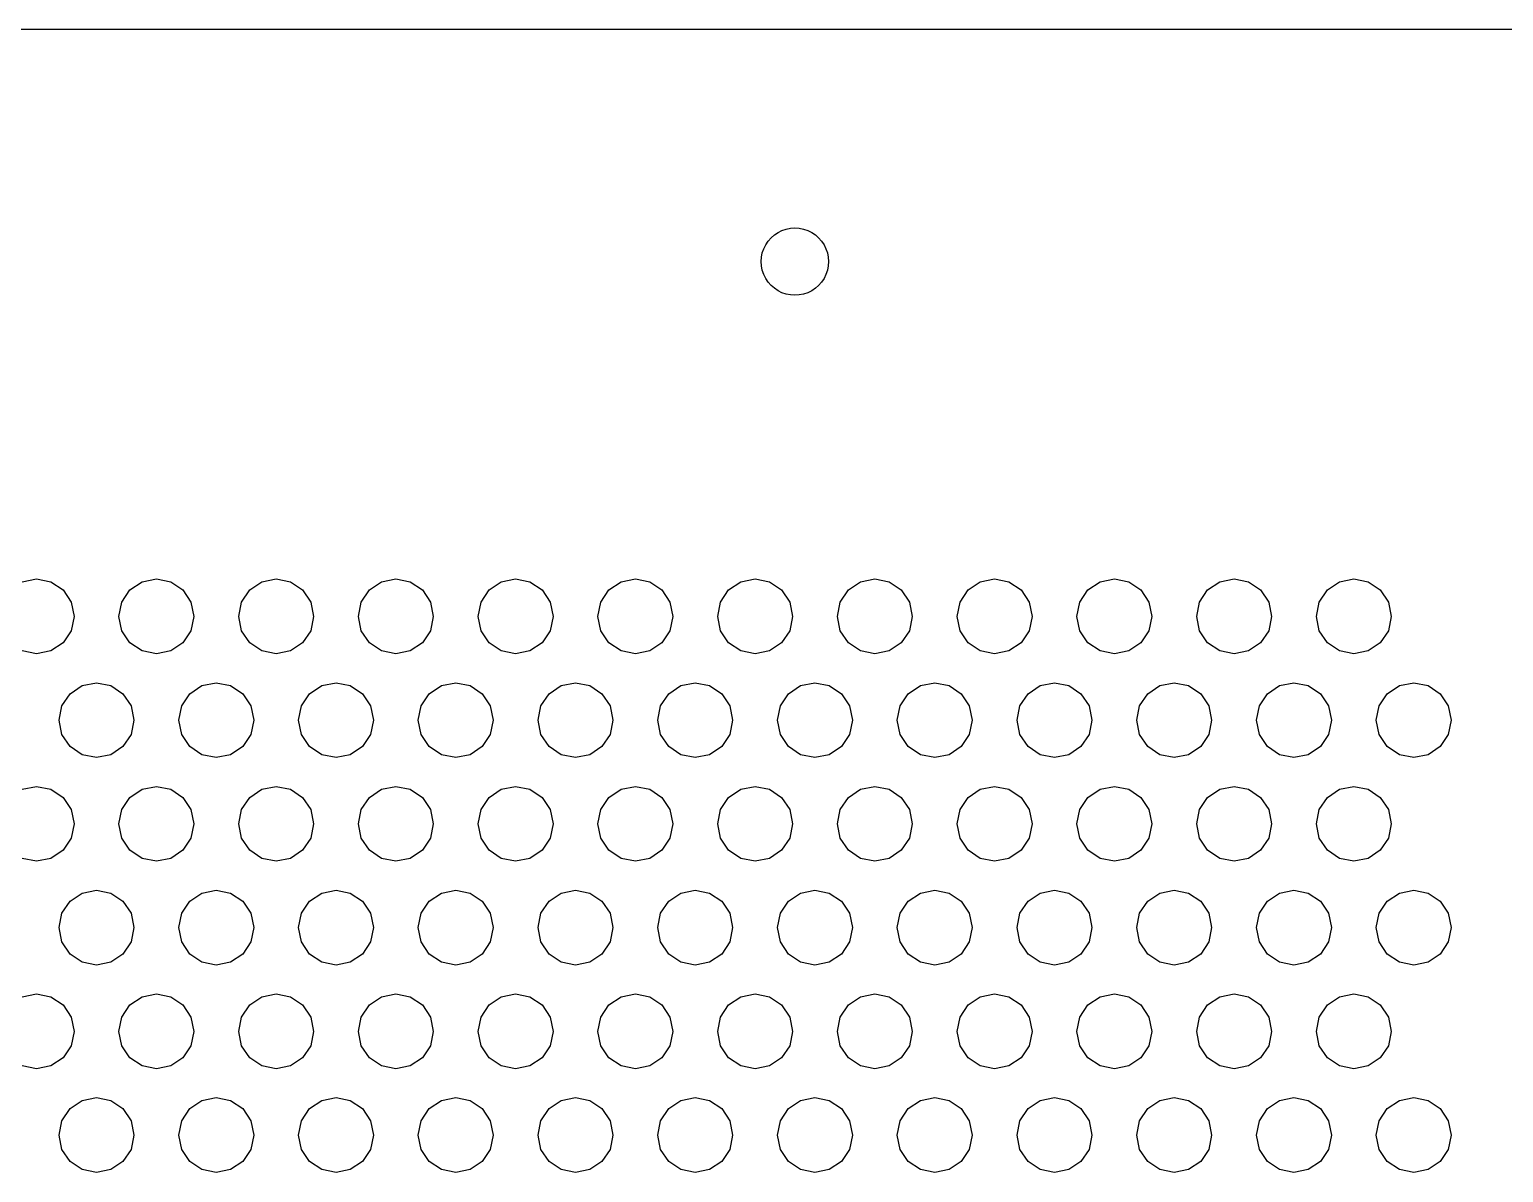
# Model space of a CAD drawing. Header units: metres. Extents: x 0 to 569, y 6 to 314.
# Drawn here: x 98 to 196.5, y 237.4 to 313.8 of the extents above; entities that cross this region are included whole.
import ezdxf

# ---------------------------------------------------------------- set-up
doc = ezdxf.new("R2010")
doc.units = ezdxf.units.M

msp = doc.modelspace()

# ---------------------------------------------------------------- linework, layer by layer
for p, q in [((568.62, 313.756), (0, 313.756)), ((148.294, 300.335), (148.573, 300.429)), ((148.573, 300.429), (148.861, 300.487)), ((148.861, 300.487), (149.155, 300.506)), ((149.155, 300.506), (149.449, 300.487)), ((149.449, 300.487), (149.737, 300.429)), ((149.737, 300.429), (150.016, 300.335)), ((147.076, 299.117), (147.206, 299.381)), ((147.206, 299.381), (147.37, 299.626)), ((147.37, 299.626), (147.564, 299.847)), ((147.564, 299.847), (147.785, 300.041)), ((147.785, 300.041), (148.03, 300.205)), ((148.03, 300.205), (148.294, 300.335)), ((150.016, 300.335), (150.28, 300.205)), ((150.28, 300.205), (150.525, 300.041)), ((150.525, 300.041), (150.746, 299.847)), ((150.746, 299.847), (150.94, 299.626)), ((150.94, 299.626), (151.104, 299.381)), ((151.104, 299.381), (151.234, 299.117)), ((146.905, 298.256), (146.924, 298.55)), ((146.924, 298.55), (146.982, 298.838)), ((146.982, 298.838), (147.076, 299.117)), ((151.234, 299.117), (151.328, 298.838)), ((151.328, 298.838), (151.386, 298.55)), ((151.386, 298.55), (151.405, 298.256)), ((146.924, 297.962), (146.905, 298.256)), ((146.982, 297.674), (146.924, 297.962)), ((147.076, 297.395), (146.982, 297.674)), ((151.328, 297.674), (151.234, 297.395)), ((151.386, 297.962), (151.328, 297.674)), ((151.405, 298.256), (151.386, 297.962)), ((147.206, 297.131), (147.076, 297.395)), ((147.37, 296.886), (147.206, 297.131)), ((147.564, 296.665), (147.37, 296.886)), ((147.785, 296.471), (147.564, 296.665)), ((148.03, 296.308), (147.785, 296.471)), ((150.525, 296.471), (150.28, 296.308)), ((150.746, 296.665), (150.525, 296.471)), ((150.94, 296.886), (150.746, 296.665)), ((151.104, 297.131), (150.94, 296.886)), ((151.234, 297.395), (151.104, 297.131)), ((148.294, 296.177), (148.03, 296.308)), ((148.573, 296.083), (148.294, 296.177)), ((148.861, 296.025), (148.573, 296.083)), ((149.155, 296.006), (148.861, 296.025)), ((149.449, 296.025), (149.155, 296.006)), ((149.737, 296.083), (149.449, 296.025)), ((150.016, 296.177), (149.737, 296.083)), ((150.28, 296.308), (150.016, 296.177)), ((97.5433, 276.869), (98.5, 277.059)), ((98.5, 277.059), (99.4567, 276.869)), ((99.4567, 276.869), (100.268, 276.327)), ((104.732, 276.327), (105.543, 276.869)), ((105.543, 276.869), (106.5, 277.059)), ((106.5, 277.059), (107.457, 276.869)), ((107.457, 276.869), (108.268, 276.327)), ((112.732, 276.327), (113.543, 276.869)), ((113.543, 276.869), (114.5, 277.059)), ((114.5, 277.059), (115.457, 276.869)), ((115.457, 276.869), (116.268, 276.327)), ((120.732, 276.327), (121.543, 276.869)), ((121.543, 276.869), (122.5, 277.059)), ((122.5, 277.059), (123.457, 276.869)), ((123.457, 276.869), (124.268, 276.327)), ((128.732, 276.327), (129.543, 276.869)), ((129.543, 276.869), (130.5, 277.059)), ((130.5, 277.059), (131.457, 276.869)), ((131.457, 276.869), (132.268, 276.327)), ((136.732, 276.327), (137.543, 276.869)), ((137.543, 276.869), (138.5, 277.059)), ((138.5, 277.059), (139.457, 276.869)), ((139.457, 276.869), (140.268, 276.327)), ((144.732, 276.327), (145.543, 276.869)), ((145.543, 276.869), (146.5, 277.059)), ((146.5, 277.059), (147.457, 276.869)), ((147.457, 276.869), (148.268, 276.327)), ((152.732, 276.327), (153.543, 276.869)), ((153.543, 276.869), (154.5, 277.059)), ((154.5, 277.059), (155.457, 276.869)), ((155.457, 276.869), (156.268, 276.327)), ((160.732, 276.327), (161.543, 276.869)), ((161.543, 276.869), (162.5, 277.059)), ((162.5, 277.059), (163.457, 276.869)), ((163.457, 276.869), (164.268, 276.327)), ((168.732, 276.327), (169.543, 276.869)), ((169.543, 276.869), (170.5, 277.059)), ((170.5, 277.059), (171.457, 276.869)), ((171.457, 276.869), (172.268, 276.327)), ((176.732, 276.327), (177.543, 276.869)), ((177.543, 276.869), (178.5, 277.059)), ((178.5, 277.059), (179.457, 276.869)), ((179.457, 276.869), (180.268, 276.327)), ((184.732, 276.327), (185.543, 276.869)), ((185.543, 276.869), (186.5, 277.059)), ((186.5, 277.059), (187.457, 276.869)), ((187.457, 276.869), (188.268, 276.327)), ((100.268, 276.327), (100.81, 275.516)), ((104.19, 275.516), (104.732, 276.327)), ((108.268, 276.327), (108.81, 275.516)), ((112.19, 275.516), (112.732, 276.327)), ((116.268, 276.327), (116.81, 275.516)), ((120.19, 275.516), (120.732, 276.327)), ((124.268, 276.327), (124.81, 275.516)), ((128.19, 275.516), (128.732, 276.327)), ((132.268, 276.327), (132.81, 275.516)), ((136.19, 275.516), (136.732, 276.327)), ((140.268, 276.327), (140.81, 275.516)), ((144.19, 275.516), (144.732, 276.327)), ((148.268, 276.327), (148.81, 275.516)), ((152.19, 275.516), (152.732, 276.327)), ((156.268, 276.327), (156.81, 275.516)), ((160.19, 275.516), (160.732, 276.327)), ((164.268, 276.327), (164.81, 275.516)), ((168.19, 275.516), (168.732, 276.327)), ((172.268, 276.327), (172.81, 275.516)), ((176.19, 275.516), (176.732, 276.327)), ((180.268, 276.327), (180.81, 275.516)), ((184.19, 275.516), (184.732, 276.327)), ((188.268, 276.327), (188.81, 275.516)), ((100.81, 275.516), (101, 274.559)), ((104, 274.559), (104.19, 275.516)), ((108.81, 275.516), (109, 274.559)), ((112, 274.559), (112.19, 275.516)), ((116.81, 275.516), (117, 274.559)), ((120, 274.559), (120.19, 275.516)), ((124.81, 275.516), (125, 274.559)), ((128, 274.559), (128.19, 275.516)), ((132.81, 275.516), (133, 274.559)), ((136, 274.559), (136.19, 275.516)), ((140.81, 275.516), (141, 274.559)), ((144, 274.559), (144.19, 275.516)), ((148.81, 275.516), (149, 274.559)), ((152, 274.559), (152.19, 275.516)), ((156.81, 275.516), (157, 274.559)), ((160, 274.559), (160.19, 275.516)), ((164.81, 275.516), (165, 274.559)), ((168, 274.559), (168.19, 275.516)), ((172.81, 275.516), (173, 274.559)), ((176, 274.559), (176.19, 275.516)), ((180.81, 275.516), (181, 274.559)), ((184, 274.559), (184.19, 275.516)), ((188.81, 275.516), (189, 274.559)), ((101, 274.559), (100.81, 273.602)), ((104.19, 273.602), (104, 274.559)), ((109, 274.559), (108.81, 273.602)), ((112.19, 273.602), (112, 274.559)), ((117, 274.559), (116.81, 273.602)), ((120.19, 273.602), (120, 274.559)), ((125, 274.559), (124.81, 273.602)), ((128.19, 273.602), (128, 274.559)), ((133, 274.559), (132.81, 273.602)), ((136.19, 273.602), (136, 274.559)), ((141, 274.559), (140.81, 273.602)), ((144.19, 273.602), (144, 274.559)), ((149, 274.559), (148.81, 273.602)), ((152.19, 273.602), (152, 274.559)), ((157, 274.559), (156.81, 273.602)), ((160.19, 273.602), (160, 274.559)), ((165, 274.559), (164.81, 273.602)), ((168.19, 273.602), (168, 274.559)), ((173, 274.559), (172.81, 273.602)), ((176.19, 273.602), (176, 274.559)), ((181, 274.559), (180.81, 273.602)), ((184.19, 273.602), (184, 274.559)), ((189, 274.559), (188.81, 273.602)), ((100.268, 272.791), (99.4567, 272.249)), ((100.81, 273.602), (100.268, 272.791)), ((104.732, 272.791), (104.19, 273.602)), ((105.543, 272.249), (104.732, 272.791)), ((108.268, 272.791), (107.457, 272.249)), ((108.81, 273.602), (108.268, 272.791)), ((112.732, 272.791), (112.19, 273.602)), ((113.543, 272.249), (112.732, 272.791)), ((116.268, 272.791), (115.457, 272.249)), ((116.81, 273.602), (116.268, 272.791)), ((120.732, 272.791), (120.19, 273.602)), ((121.543, 272.249), (120.732, 272.791)), ((124.268, 272.791), (123.457, 272.249)), ((124.81, 273.602), (124.268, 272.791)), ((128.732, 272.791), (128.19, 273.602)), ((129.543, 272.249), (128.732, 272.791)), ((132.268, 272.791), (131.457, 272.249)), ((132.81, 273.602), (132.268, 272.791)), ((136.732, 272.791), (136.19, 273.602)), ((137.543, 272.249), (136.732, 272.791)), ((140.268, 272.791), (139.457, 272.249)), ((140.81, 273.602), (140.268, 272.791)), ((144.732, 272.791), (144.19, 273.602)), ((145.543, 272.249), (144.732, 272.791)), ((148.268, 272.791), (147.457, 272.249)), ((148.81, 273.602), (148.268, 272.791)), ((152.732, 272.791), (152.19, 273.602)), ((153.543, 272.249), (152.732, 272.791)), ((156.268, 272.791), (155.457, 272.249)), ((156.81, 273.602), (156.268, 272.791)), ((160.732, 272.791), (160.19, 273.602)), ((161.543, 272.249), (160.732, 272.791)), ((164.268, 272.791), (163.457, 272.249)), ((164.81, 273.602), (164.268, 272.791)), ((168.732, 272.791), (168.19, 273.602)), ((169.543, 272.249), (168.732, 272.791)), ((172.268, 272.791), (171.457, 272.249)), ((172.81, 273.602), (172.268, 272.791)), ((176.732, 272.791), (176.19, 273.602)), ((177.543, 272.249), (176.732, 272.791)), ((180.268, 272.791), (179.457, 272.249)), ((180.81, 273.602), (180.268, 272.791)), ((184.732, 272.791), (184.19, 273.602)), ((185.543, 272.249), (184.732, 272.791)), ((188.268, 272.791), (187.457, 272.249)), ((188.81, 273.602), (188.268, 272.791)), ((98.5, 272.059), (97.5433, 272.249)), ((99.4567, 272.249), (98.5, 272.059)), ((106.5, 272.059), (105.543, 272.249)), ((107.457, 272.249), (106.5, 272.059)), ((114.5, 272.059), (113.543, 272.249)), ((115.457, 272.249), (114.5, 272.059)), ((122.5, 272.059), (121.543, 272.249)), ((123.457, 272.249), (122.5, 272.059)), ((130.5, 272.059), (129.543, 272.249)), ((131.457, 272.249), (130.5, 272.059)), ((138.5, 272.059), (137.543, 272.249)), ((139.457, 272.249), (138.5, 272.059)), ((146.5, 272.059), (145.543, 272.249)), ((147.457, 272.249), (146.5, 272.059)), ((154.5, 272.059), (153.543, 272.249)), ((155.457, 272.249), (154.5, 272.059)), ((162.5, 272.059), (161.543, 272.249)), ((163.457, 272.249), (162.5, 272.059)), ((170.5, 272.059), (169.543, 272.249)), ((171.457, 272.249), (170.5, 272.059)), ((178.5, 272.059), (177.543, 272.249)), ((179.457, 272.249), (178.5, 272.059)), ((186.5, 272.059), (185.543, 272.249)), ((187.457, 272.249), (186.5, 272.059)), ((100.732, 269.398), (101.543, 269.94)), ((101.543, 269.94), (102.5, 270.131)), ((102.5, 270.131), (103.457, 269.94)), ((103.457, 269.94), (104.268, 269.398)), ((108.732, 269.398), (109.543, 269.94)), ((109.543, 269.94), (110.5, 270.131)), ((110.5, 270.131), (111.457, 269.94)), ((111.457, 269.94), (112.268, 269.398)), ((116.732, 269.398), (117.543, 269.94)), ((117.543, 269.94), (118.5, 270.131)), ((118.5, 270.131), (119.457, 269.94)), ((119.457, 269.94), (120.268, 269.398)), ((124.732, 269.398), (125.543, 269.94)), ((125.543, 269.94), (126.5, 270.131)), ((126.5, 270.131), (127.457, 269.94)), ((127.457, 269.94), (128.268, 269.398)), ((132.732, 269.398), (133.543, 269.94)), ((133.543, 269.94), (134.5, 270.131)), ((134.5, 270.131), (135.457, 269.94)), ((135.457, 269.94), (136.268, 269.398)), ((140.732, 269.398), (141.543, 269.94)), ((141.543, 269.94), (142.5, 270.131)), ((142.5, 270.131), (143.457, 269.94)), ((143.457, 269.94), (144.268, 269.398)), ((148.732, 269.398), (149.543, 269.94)), ((149.543, 269.94), (150.5, 270.131)), ((150.5, 270.131), (151.457, 269.94)), ((151.457, 269.94), (152.268, 269.398)), ((156.732, 269.398), (157.543, 269.94)), ((157.543, 269.94), (158.5, 270.131)), ((158.5, 270.131), (159.457, 269.94)), ((159.457, 269.94), (160.268, 269.398)), ((164.732, 269.398), (165.543, 269.94)), ((165.543, 269.94), (166.5, 270.131)), ((166.5, 270.131), (167.457, 269.94)), ((167.457, 269.94), (168.268, 269.398)), ((172.732, 269.398), (173.543, 269.94)), ((173.543, 269.94), (174.5, 270.131)), ((174.5, 270.131), (175.457, 269.94)), ((175.457, 269.94), (176.268, 269.398)), ((180.732, 269.398), (181.543, 269.94)), ((181.543, 269.94), (182.5, 270.131)), ((182.5, 270.131), (183.457, 269.94)), ((183.457, 269.94), (184.268, 269.398)), ((188.732, 269.398), (189.543, 269.94)), ((189.543, 269.94), (190.5, 270.131)), ((190.5, 270.131), (191.457, 269.94)), ((191.457, 269.94), (192.268, 269.398)), ((100.19, 268.587), (100.732, 269.398)), ((104.268, 269.398), (104.81, 268.587)), ((108.19, 268.587), (108.732, 269.398)), ((112.268, 269.398), (112.81, 268.587)), ((116.19, 268.587), (116.732, 269.398)), ((120.268, 269.398), (120.81, 268.587)), ((124.19, 268.587), (124.732, 269.398)), ((128.268, 269.398), (128.81, 268.587)), ((132.19, 268.587), (132.732, 269.398)), ((136.268, 269.398), (136.81, 268.587)), ((140.19, 268.587), (140.732, 269.398)), ((144.268, 269.398), (144.81, 268.587)), ((148.19, 268.587), (148.732, 269.398)), ((152.268, 269.398), (152.81, 268.587)), ((156.19, 268.587), (156.732, 269.398)), ((160.268, 269.398), (160.81, 268.587)), ((164.19, 268.587), (164.732, 269.398)), ((168.268, 269.398), (168.81, 268.587)), ((172.19, 268.587), (172.732, 269.398)), ((176.268, 269.398), (176.81, 268.587)), ((180.19, 268.587), (180.732, 269.398)), ((184.268, 269.398), (184.81, 268.587)), ((188.19, 268.587), (188.732, 269.398)), ((192.268, 269.398), (192.81, 268.587)), ((100, 267.631), (100.19, 268.587)), ((104.81, 268.587), (105, 267.631)), ((108, 267.631), (108.19, 268.587)), ((112.81, 268.587), (113, 267.631)), ((116, 267.631), (116.19, 268.587)), ((120.81, 268.587), (121, 267.631)), ((124, 267.631), (124.19, 268.587)), ((128.81, 268.587), (129, 267.631)), ((132, 267.631), (132.19, 268.587)), ((136.81, 268.587), (137, 267.631)), ((140, 267.631), (140.19, 268.587)), ((144.81, 268.587), (145, 267.631)), ((148, 267.631), (148.19, 268.587)), ((152.81, 268.587), (153, 267.631)), ((156, 267.631), (156.19, 268.587)), ((160.81, 268.587), (161, 267.631)), ((164, 267.631), (164.19, 268.587)), ((168.81, 268.587), (169, 267.631)), ((172, 267.631), (172.19, 268.587)), ((176.81, 268.587), (177, 267.631)), ((180, 267.631), (180.19, 268.587)), ((184.81, 268.587), (185, 267.631)), ((188, 267.631), (188.19, 268.587)), ((192.81, 268.587), (193, 267.631)), ((100.19, 266.674), (100, 267.631)), ((105, 267.631), (104.81, 266.674)), ((108.19, 266.674), (108, 267.631)), ((113, 267.631), (112.81, 266.674)), ((116.19, 266.674), (116, 267.631)), ((121, 267.631), (120.81, 266.674)), ((124.19, 266.674), (124, 267.631)), ((129, 267.631), (128.81, 266.674)), ((132.19, 266.674), (132, 267.631)), ((137, 267.631), (136.81, 266.674)), ((140.19, 266.674), (140, 267.631)), ((145, 267.631), (144.81, 266.674)), ((148.19, 266.674), (148, 267.631)), ((153, 267.631), (152.81, 266.674)), ((156.19, 266.674), (156, 267.631)), ((161, 267.631), (160.81, 266.674)), ((164.19, 266.674), (164, 267.631)), ((169, 267.631), (168.81, 266.674)), ((172.19, 266.674), (172, 267.631)), ((177, 267.631), (176.81, 266.674)), ((180.19, 266.674), (180, 267.631)), ((185, 267.631), (184.81, 266.674)), ((188.19, 266.674), (188, 267.631)), ((193, 267.631), (192.81, 266.674)), ((100.732, 265.863), (100.19, 266.674)), ((104.81, 266.674), (104.268, 265.863)), ((108.732, 265.863), (108.19, 266.674)), ((112.81, 266.674), (112.268, 265.863)), ((116.732, 265.863), (116.19, 266.674)), ((120.81, 266.674), (120.268, 265.863)), ((124.732, 265.863), (124.19, 266.674)), ((128.81, 266.674), (128.268, 265.863)), ((132.732, 265.863), (132.19, 266.674)), ((136.81, 266.674), (136.268, 265.863)), ((140.732, 265.863), (140.19, 266.674)), ((144.81, 266.674), (144.268, 265.863)), ((148.732, 265.863), (148.19, 266.674)), ((152.81, 266.674), (152.268, 265.863)), ((156.732, 265.863), (156.19, 266.674)), ((160.81, 266.674), (160.268, 265.863)), ((164.732, 265.863), (164.19, 266.674)), ((168.81, 266.674), (168.268, 265.863)), ((172.732, 265.863), (172.19, 266.674)), ((176.81, 266.674), (176.268, 265.863)), ((180.732, 265.863), (180.19, 266.674)), ((184.81, 266.674), (184.268, 265.863)), ((188.732, 265.863), (188.19, 266.674)), ((192.81, 266.674), (192.268, 265.863)), ((101.543, 265.321), (100.732, 265.863)), ((102.5, 265.131), (101.543, 265.321)), ((103.457, 265.321), (102.5, 265.131)), ((104.268, 265.863), (103.457, 265.321)), ((109.543, 265.321), (108.732, 265.863)), ((110.5, 265.131), (109.543, 265.321)), ((111.457, 265.321), (110.5, 265.131)), ((112.268, 265.863), (111.457, 265.321)), ((117.543, 265.321), (116.732, 265.863)), ((118.5, 265.131), (117.543, 265.321)), ((119.457, 265.321), (118.5, 265.131)), ((120.268, 265.863), (119.457, 265.321)), ((125.543, 265.321), (124.732, 265.863)), ((126.5, 265.131), (125.543, 265.321)), ((127.457, 265.321), (126.5, 265.131)), ((128.268, 265.863), (127.457, 265.321)), ((133.543, 265.321), (132.732, 265.863)), ((134.5, 265.131), (133.543, 265.321)), ((135.457, 265.321), (134.5, 265.131)), ((136.268, 265.863), (135.457, 265.321)), ((141.543, 265.321), (140.732, 265.863)), ((142.5, 265.131), (141.543, 265.321)), ((143.457, 265.321), (142.5, 265.131)), ((144.268, 265.863), (143.457, 265.321)), ((149.543, 265.321), (148.732, 265.863)), ((150.5, 265.131), (149.543, 265.321)), ((151.457, 265.321), (150.5, 265.131)), ((152.268, 265.863), (151.457, 265.321)), ((157.543, 265.321), (156.732, 265.863)), ((158.5, 265.131), (157.543, 265.321)), ((159.457, 265.321), (158.5, 265.131)), ((160.268, 265.863), (159.457, 265.321)), ((165.543, 265.321), (164.732, 265.863)), ((166.5, 265.131), (165.543, 265.321)), ((167.457, 265.321), (166.5, 265.131)), ((168.268, 265.863), (167.457, 265.321)), ((173.543, 265.321), (172.732, 265.863)), ((174.5, 265.131), (173.543, 265.321)), ((175.457, 265.321), (174.5, 265.131)), ((176.268, 265.863), (175.457, 265.321)), ((181.543, 265.321), (180.732, 265.863)), ((182.5, 265.131), (181.543, 265.321)), ((183.457, 265.321), (182.5, 265.131)), ((184.268, 265.863), (183.457, 265.321)), ((189.543, 265.321), (188.732, 265.863)), ((190.5, 265.131), (189.543, 265.321)), ((191.457, 265.321), (190.5, 265.131)), ((192.268, 265.863), (191.457, 265.321)), ((97.5433, 263.012), (98.5, 263.202)), ((98.5, 263.202), (99.4567, 263.012)), ((99.4567, 263.012), (100.268, 262.47)), ((104.732, 262.47), (105.543, 263.012)), ((105.543, 263.012), (106.5, 263.202)), ((106.5, 263.202), (107.457, 263.012)), ((107.457, 263.012), (108.268, 262.47)), ((112.732, 262.47), (113.543, 263.012)), ((113.543, 263.012), (114.5, 263.202)), ((114.5, 263.202), (115.457, 263.012)), ((115.457, 263.012), (116.268, 262.47)), ((120.732, 262.47), (121.543, 263.012)), ((121.543, 263.012), (122.5, 263.202)), ((122.5, 263.202), (123.457, 263.012)), ((123.457, 263.012), (124.268, 262.47)), ((128.732, 262.47), (129.543, 263.012)), ((129.543, 263.012), (130.5, 263.202)), ((130.5, 263.202), (131.457, 263.012)), ((131.457, 263.012), (132.268, 262.47)), ((136.732, 262.47), (137.543, 263.012)), ((137.543, 263.012), (138.5, 263.202)), ((138.5, 263.202), (139.457, 263.012)), ((139.457, 263.012), (140.268, 262.47)), ((144.732, 262.47), (145.543, 263.012)), ((145.543, 263.012), (146.5, 263.202)), ((146.5, 263.202), (147.457, 263.012)), ((147.457, 263.012), (148.268, 262.47)), ((152.732, 262.47), (153.543, 263.012)), ((153.543, 263.012), (154.5, 263.202)), ((154.5, 263.202), (155.457, 263.012)), ((155.457, 263.012), (156.268, 262.47)), ((160.732, 262.47), (161.543, 263.012)), ((161.543, 263.012), (162.5, 263.202)), ((162.5, 263.202), (163.457, 263.012)), ((163.457, 263.012), (164.268, 262.47)), ((168.732, 262.47), (169.543, 263.012)), ((169.543, 263.012), (170.5, 263.202)), ((170.5, 263.202), (171.457, 263.012)), ((171.457, 263.012), (172.268, 262.47)), ((176.732, 262.47), (177.543, 263.012)), ((177.543, 263.012), (178.5, 263.202)), ((178.5, 263.202), (179.457, 263.012)), ((179.457, 263.012), (180.268, 262.47)), ((184.732, 262.47), (185.543, 263.012)), ((185.543, 263.012), (186.5, 263.202)), ((186.5, 263.202), (187.457, 263.012)), ((187.457, 263.012), (188.268, 262.47)), ((100.268, 262.47), (100.81, 261.659)), ((104.19, 261.659), (104.732, 262.47)), ((108.268, 262.47), (108.81, 261.659)), ((112.19, 261.659), (112.732, 262.47)), ((116.268, 262.47), (116.81, 261.659)), ((120.19, 261.659), (120.732, 262.47)), ((124.268, 262.47), (124.81, 261.659)), ((128.19, 261.659), (128.732, 262.47)), ((132.268, 262.47), (132.81, 261.659)), ((136.19, 261.659), (136.732, 262.47)), ((140.268, 262.47), (140.81, 261.659)), ((144.19, 261.659), (144.732, 262.47)), ((148.268, 262.47), (148.81, 261.659)), ((152.19, 261.659), (152.732, 262.47)), ((156.268, 262.47), (156.81, 261.659)), ((160.19, 261.659), (160.732, 262.47)), ((164.268, 262.47), (164.81, 261.659)), ((168.19, 261.659), (168.732, 262.47)), ((172.268, 262.47), (172.81, 261.659)), ((176.19, 261.659), (176.732, 262.47)), ((180.268, 262.47), (180.81, 261.659)), ((184.19, 261.659), (184.732, 262.47)), ((188.268, 262.47), (188.81, 261.659)), ((100.81, 261.659), (101, 260.702)), ((104, 260.702), (104.19, 261.659)), ((108.81, 261.659), (109, 260.702)), ((112, 260.702), (112.19, 261.659)), ((116.81, 261.659), (117, 260.702)), ((120, 260.702), (120.19, 261.659)), ((124.81, 261.659), (125, 260.702)), ((128, 260.702), (128.19, 261.659)), ((132.81, 261.659), (133, 260.702)), ((136, 260.702), (136.19, 261.659)), ((140.81, 261.659), (141, 260.702)), ((144, 260.702), (144.19, 261.659)), ((148.81, 261.659), (149, 260.702)), ((152, 260.702), (152.19, 261.659)), ((156.81, 261.659), (157, 260.702)), ((160, 260.702), (160.19, 261.659)), ((164.81, 261.659), (165, 260.702)), ((168, 260.702), (168.19, 261.659)), ((172.81, 261.659), (173, 260.702)), ((176, 260.702), (176.19, 261.659)), ((180.81, 261.659), (181, 260.702)), ((184, 260.702), (184.19, 261.659)), ((188.81, 261.659), (189, 260.702)), ((101, 260.702), (100.81, 259.746)), ((104.19, 259.746), (104, 260.702)), ((109, 260.702), (108.81, 259.746)), ((112.19, 259.746), (112, 260.702)), ((117, 260.702), (116.81, 259.746)), ((120.19, 259.746), (120, 260.702)), ((125, 260.702), (124.81, 259.746)), ((128.19, 259.746), (128, 260.702)), ((133, 260.702), (132.81, 259.746)), ((136.19, 259.746), (136, 260.702)), ((141, 260.702), (140.81, 259.746)), ((144.19, 259.746), (144, 260.702)), ((149, 260.702), (148.81, 259.746)), ((152.19, 259.746), (152, 260.702)), ((157, 260.702), (156.81, 259.746)), ((160.19, 259.746), (160, 260.702)), ((165, 260.702), (164.81, 259.746)), ((168.19, 259.746), (168, 260.702)), ((173, 260.702), (172.81, 259.746)), ((176.19, 259.746), (176, 260.702)), ((181, 260.702), (180.81, 259.746)), ((184.19, 259.746), (184, 260.702)), ((189, 260.702), (188.81, 259.746)), ((100.81, 259.746), (100.268, 258.935)), ((104.732, 258.935), (104.19, 259.746)), ((108.81, 259.746), (108.268, 258.935)), ((112.732, 258.935), (112.19, 259.746)), ((116.81, 259.746), (116.268, 258.935)), ((120.732, 258.935), (120.19, 259.746)), ((124.81, 259.746), (124.268, 258.935)), ((128.732, 258.935), (128.19, 259.746)), ((132.81, 259.746), (132.268, 258.935)), ((136.732, 258.935), (136.19, 259.746)), ((140.81, 259.746), (140.268, 258.935)), ((144.732, 258.935), (144.19, 259.746)), ((148.81, 259.746), (148.268, 258.935)), ((152.732, 258.935), (152.19, 259.746)), ((156.81, 259.746), (156.268, 258.935)), ((160.732, 258.935), (160.19, 259.746)), ((164.81, 259.746), (164.268, 258.935)), ((168.732, 258.935), (168.19, 259.746)), ((172.81, 259.746), (172.268, 258.935)), ((176.732, 258.935), (176.19, 259.746)), ((180.81, 259.746), (180.268, 258.935)), ((184.732, 258.935), (184.19, 259.746)), ((188.81, 259.746), (188.268, 258.935)), ((98.5, 258.202), (97.5433, 258.393)), ((99.4567, 258.393), (98.5, 258.202)), ((100.268, 258.935), (99.4567, 258.393)), ((105.543, 258.393), (104.732, 258.935)), ((106.5, 258.202), (105.543, 258.393)), ((107.457, 258.393), (106.5, 258.202)), ((108.268, 258.935), (107.457, 258.393)), ((113.543, 258.393), (112.732, 258.935)), ((114.5, 258.202), (113.543, 258.393)), ((115.457, 258.393), (114.5, 258.202)), ((116.268, 258.935), (115.457, 258.393)), ((121.543, 258.393), (120.732, 258.935)), ((122.5, 258.202), (121.543, 258.393)), ((123.457, 258.393), (122.5, 258.202)), ((124.268, 258.935), (123.457, 258.393)), ((129.543, 258.393), (128.732, 258.935)), ((130.5, 258.202), (129.543, 258.393)), ((131.457, 258.393), (130.5, 258.202)), ((132.268, 258.935), (131.457, 258.393)), ((137.543, 258.393), (136.732, 258.935)), ((138.5, 258.202), (137.543, 258.393)), ((139.457, 258.393), (138.5, 258.202)), ((140.268, 258.935), (139.457, 258.393)), ((145.543, 258.393), (144.732, 258.935)), ((146.5, 258.202), (145.543, 258.393)), ((147.457, 258.393), (146.5, 258.202)), ((148.268, 258.935), (147.457, 258.393)), ((153.543, 258.393), (152.732, 258.935)), ((154.5, 258.202), (153.543, 258.393)), ((155.457, 258.393), (154.5, 258.202)), ((156.268, 258.935), (155.457, 258.393)), ((161.543, 258.393), (160.732, 258.935)), ((162.5, 258.202), (161.543, 258.393)), ((163.457, 258.393), (162.5, 258.202)), ((164.268, 258.935), (163.457, 258.393)), ((169.543, 258.393), (168.732, 258.935)), ((170.5, 258.202), (169.543, 258.393)), ((171.457, 258.393), (170.5, 258.202)), ((172.268, 258.935), (171.457, 258.393)), ((177.543, 258.393), (176.732, 258.935)), ((178.5, 258.202), (177.543, 258.393)), ((179.457, 258.393), (178.5, 258.202)), ((180.268, 258.935), (179.457, 258.393)), ((185.543, 258.393), (184.732, 258.935)), ((186.5, 258.202), (185.543, 258.393)), ((187.457, 258.393), (186.5, 258.202)), ((188.268, 258.935), (187.457, 258.393)), ((100.732, 255.542), (101.543, 256.084)), ((101.543, 256.084), (102.5, 256.274)), ((102.5, 256.274), (103.457, 256.084)), ((103.457, 256.084), (104.268, 255.542)), ((108.732, 255.542), (109.543, 256.084)), ((109.543, 256.084), (110.5, 256.274)), ((110.5, 256.274), (111.457, 256.084)), ((111.457, 256.084), (112.268, 255.542)), ((116.732, 255.542), (117.543, 256.084)), ((117.543, 256.084), (118.5, 256.274)), ((118.5, 256.274), (119.457, 256.084)), ((119.457, 256.084), (120.268, 255.542)), ((124.732, 255.542), (125.543, 256.084)), ((125.543, 256.084), (126.5, 256.274)), ((126.5, 256.274), (127.457, 256.084)), ((127.457, 256.084), (128.268, 255.542)), ((132.732, 255.542), (133.543, 256.084)), ((133.543, 256.084), (134.5, 256.274)), ((134.5, 256.274), (135.457, 256.084)), ((135.457, 256.084), (136.268, 255.542)), ((140.732, 255.542), (141.543, 256.084)), ((141.543, 256.084), (142.5, 256.274)), ((142.5, 256.274), (143.457, 256.084)), ((143.457, 256.084), (144.268, 255.542)), ((148.732, 255.542), (149.543, 256.084)), ((149.543, 256.084), (150.5, 256.274)), ((150.5, 256.274), (151.457, 256.084)), ((151.457, 256.084), (152.268, 255.542)), ((156.732, 255.542), (157.543, 256.084)), ((157.543, 256.084), (158.5, 256.274)), ((158.5, 256.274), (159.457, 256.084)), ((159.457, 256.084), (160.268, 255.542)), ((164.732, 255.542), (165.543, 256.084)), ((165.543, 256.084), (166.5, 256.274)), ((166.5, 256.274), (167.457, 256.084)), ((167.457, 256.084), (168.268, 255.542)), ((172.732, 255.542), (173.543, 256.084)), ((173.543, 256.084), (174.5, 256.274)), ((174.5, 256.274), (175.457, 256.084)), ((175.457, 256.084), (176.268, 255.542)), ((180.732, 255.542), (181.543, 256.084)), ((181.543, 256.084), (182.5, 256.274)), ((182.5, 256.274), (183.457, 256.084)), ((183.457, 256.084), (184.268, 255.542)), ((188.732, 255.542), (189.543, 256.084)), ((189.543, 256.084), (190.5, 256.274)), ((190.5, 256.274), (191.457, 256.084)), ((191.457, 256.084), (192.268, 255.542)), ((100.19, 254.731), (100.732, 255.542)), ((104.268, 255.542), (104.81, 254.731)), ((108.19, 254.731), (108.732, 255.542)), ((112.268, 255.542), (112.81, 254.731)), ((116.19, 254.731), (116.732, 255.542)), ((120.268, 255.542), (120.81, 254.731)), ((124.19, 254.731), (124.732, 255.542)), ((128.268, 255.542), (128.81, 254.731)), ((132.19, 254.731), (132.732, 255.542)), ((136.268, 255.542), (136.81, 254.731)), ((140.19, 254.731), (140.732, 255.542)), ((144.268, 255.542), (144.81, 254.731)), ((148.19, 254.731), (148.732, 255.542)), ((152.268, 255.542), (152.81, 254.731)), ((156.19, 254.731), (156.732, 255.542)), ((160.268, 255.542), (160.81, 254.731)), ((164.19, 254.731), (164.732, 255.542)), ((168.268, 255.542), (168.81, 254.731)), ((172.19, 254.731), (172.732, 255.542)), ((176.268, 255.542), (176.81, 254.731)), ((180.19, 254.731), (180.732, 255.542)), ((184.268, 255.542), (184.81, 254.731)), ((188.19, 254.731), (188.732, 255.542)), ((192.268, 255.542), (192.81, 254.731)), ((100, 253.774), (100.19, 254.731)), ((104.81, 254.731), (105, 253.774)), ((108, 253.774), (108.19, 254.731)), ((112.81, 254.731), (113, 253.774)), ((116, 253.774), (116.19, 254.731)), ((120.81, 254.731), (121, 253.774)), ((124, 253.774), (124.19, 254.731)), ((128.81, 254.731), (129, 253.774)), ((132, 253.774), (132.19, 254.731)), ((136.81, 254.731), (137, 253.774)), ((140, 253.774), (140.19, 254.731)), ((144.81, 254.731), (145, 253.774)), ((148, 253.774), (148.19, 254.731)), ((152.81, 254.731), (153, 253.774)), ((156, 253.774), (156.19, 254.731)), ((160.81, 254.731), (161, 253.774)), ((164, 253.774), (164.19, 254.731)), ((168.81, 254.731), (169, 253.774)), ((172, 253.774), (172.19, 254.731)), ((176.81, 254.731), (177, 253.774)), ((180, 253.774), (180.19, 254.731)), ((184.81, 254.731), (185, 253.774)), ((188, 253.774), (188.19, 254.731)), ((192.81, 254.731), (193, 253.774)), ((100.19, 252.818), (100, 253.774)), ((105, 253.774), (104.81, 252.818)), ((108.19, 252.818), (108, 253.774)), ((113, 253.774), (112.81, 252.818)), ((116.19, 252.818), (116, 253.774)), ((121, 253.774), (120.81, 252.818)), ((124.19, 252.818), (124, 253.774)), ((129, 253.774), (128.81, 252.818)), ((132.19, 252.818), (132, 253.774)), ((137, 253.774), (136.81, 252.818)), ((140.19, 252.818), (140, 253.774)), ((145, 253.774), (144.81, 252.818)), ((148.19, 252.818), (148, 253.774)), ((153, 253.774), (152.81, 252.818)), ((156.19, 252.818), (156, 253.774)), ((161, 253.774), (160.81, 252.818)), ((164.19, 252.818), (164, 253.774)), ((169, 253.774), (168.81, 252.818)), ((172.19, 252.818), (172, 253.774)), ((177, 253.774), (176.81, 252.818)), ((180.19, 252.818), (180, 253.774)), ((185, 253.774), (184.81, 252.818)), ((188.19, 252.818), (188, 253.774)), ((193, 253.774), (192.81, 252.818)), ((100.732, 252.007), (100.19, 252.818)), ((104.81, 252.818), (104.268, 252.007)), ((108.732, 252.007), (108.19, 252.818)), ((112.81, 252.818), (112.268, 252.007)), ((116.732, 252.007), (116.19, 252.818)), ((120.81, 252.818), (120.268, 252.007)), ((124.732, 252.007), (124.19, 252.818)), ((128.81, 252.818), (128.268, 252.007)), ((132.732, 252.007), (132.19, 252.818)), ((136.81, 252.818), (136.268, 252.007)), ((140.732, 252.007), (140.19, 252.818)), ((144.81, 252.818), (144.268, 252.007)), ((148.732, 252.007), (148.19, 252.818)), ((152.81, 252.818), (152.268, 252.007)), ((156.732, 252.007), (156.19, 252.818)), ((160.81, 252.818), (160.268, 252.007)), ((164.732, 252.007), (164.19, 252.818)), ((168.81, 252.818), (168.268, 252.007)), ((172.732, 252.007), (172.19, 252.818)), ((176.81, 252.818), (176.268, 252.007)), ((180.732, 252.007), (180.19, 252.818)), ((184.81, 252.818), (184.268, 252.007)), ((188.732, 252.007), (188.19, 252.818)), ((192.81, 252.818), (192.268, 252.007)), ((101.543, 251.465), (100.732, 252.007)), ((102.5, 251.274), (101.543, 251.465)), ((103.457, 251.465), (102.5, 251.274)), ((104.268, 252.007), (103.457, 251.465)), ((109.543, 251.465), (108.732, 252.007)), ((110.5, 251.274), (109.543, 251.465)), ((111.457, 251.465), (110.5, 251.274)), ((112.268, 252.007), (111.457, 251.465)), ((117.543, 251.465), (116.732, 252.007)), ((118.5, 251.274), (117.543, 251.465)), ((119.457, 251.465), (118.5, 251.274)), ((120.268, 252.007), (119.457, 251.465)), ((125.543, 251.465), (124.732, 252.007)), ((126.5, 251.274), (125.543, 251.465)), ((127.457, 251.465), (126.5, 251.274)), ((128.268, 252.007), (127.457, 251.465)), ((133.543, 251.465), (132.732, 252.007)), ((134.5, 251.274), (133.543, 251.465)), ((135.457, 251.465), (134.5, 251.274)), ((136.268, 252.007), (135.457, 251.465)), ((141.543, 251.465), (140.732, 252.007)), ((142.5, 251.274), (141.543, 251.465)), ((143.457, 251.465), (142.5, 251.274)), ((144.268, 252.007), (143.457, 251.465)), ((149.543, 251.465), (148.732, 252.007)), ((150.5, 251.274), (149.543, 251.465)), ((151.457, 251.465), (150.5, 251.274)), ((152.268, 252.007), (151.457, 251.465)), ((157.543, 251.465), (156.732, 252.007)), ((158.5, 251.274), (157.543, 251.465)), ((159.457, 251.465), (158.5, 251.274)), ((160.268, 252.007), (159.457, 251.465)), ((165.543, 251.465), (164.732, 252.007)), ((166.5, 251.274), (165.543, 251.465)), ((167.457, 251.465), (166.5, 251.274)), ((168.268, 252.007), (167.457, 251.465)), ((173.543, 251.465), (172.732, 252.007)), ((174.5, 251.274), (173.543, 251.465)), ((175.457, 251.465), (174.5, 251.274)), ((176.268, 252.007), (175.457, 251.465)), ((181.543, 251.465), (180.732, 252.007)), ((182.5, 251.274), (181.543, 251.465)), ((183.457, 251.465), (182.5, 251.274)), ((184.268, 252.007), (183.457, 251.465)), ((189.543, 251.465), (188.732, 252.007)), ((190.5, 251.274), (189.543, 251.465)), ((191.457, 251.465), (190.5, 251.274)), ((192.268, 252.007), (191.457, 251.465)), ((97.5433, 249.156), (98.5, 249.346)), ((98.5, 249.346), (99.4567, 249.156)), ((99.4567, 249.156), (100.268, 248.614)), ((104.732, 248.614), (105.543, 249.156)), ((105.543, 249.156), (106.5, 249.346)), ((106.5, 249.346), (107.457, 249.156)), ((107.457, 249.156), (108.268, 248.614)), ((112.732, 248.614), (113.543, 249.156)), ((113.543, 249.156), (114.5, 249.346)), ((114.5, 249.346), (115.457, 249.156)), ((115.457, 249.156), (116.268, 248.614)), ((120.732, 248.614), (121.543, 249.156)), ((121.543, 249.156), (122.5, 249.346)), ((122.5, 249.346), (123.457, 249.156)), ((123.457, 249.156), (124.268, 248.614)), ((128.732, 248.614), (129.543, 249.156)), ((129.543, 249.156), (130.5, 249.346)), ((130.5, 249.346), (131.457, 249.156)), ((131.457, 249.156), (132.268, 248.614)), ((136.732, 248.614), (137.543, 249.156)), ((137.543, 249.156), (138.5, 249.346)), ((138.5, 249.346), (139.457, 249.156)), ((139.457, 249.156), (140.268, 248.614)), ((144.732, 248.614), (145.543, 249.156)), ((145.543, 249.156), (146.5, 249.346)), ((146.5, 249.346), (147.457, 249.156)), ((147.457, 249.156), (148.268, 248.614)), ((152.732, 248.614), (153.543, 249.156)), ((153.543, 249.156), (154.5, 249.346)), ((154.5, 249.346), (155.457, 249.156)), ((155.457, 249.156), (156.268, 248.614)), ((160.732, 248.614), (161.543, 249.156)), ((161.543, 249.156), (162.5, 249.346)), ((162.5, 249.346), (163.457, 249.156)), ((163.457, 249.156), (164.268, 248.614)), ((168.732, 248.614), (169.543, 249.156)), ((169.543, 249.156), (170.5, 249.346)), ((170.5, 249.346), (171.457, 249.156)), ((171.457, 249.156), (172.268, 248.614)), ((176.732, 248.614), (177.543, 249.156)), ((177.543, 249.156), (178.5, 249.346)), ((178.5, 249.346), (179.457, 249.156)), ((179.457, 249.156), (180.268, 248.614)), ((184.732, 248.614), (185.543, 249.156)), ((185.543, 249.156), (186.5, 249.346)), ((186.5, 249.346), (187.457, 249.156)), ((187.457, 249.156), (188.268, 248.614)), ((100.268, 248.614), (100.81, 247.803)), ((104.19, 247.803), (104.732, 248.614)), ((108.268, 248.614), (108.81, 247.803)), ((112.19, 247.803), (112.732, 248.614)), ((116.268, 248.614), (116.81, 247.803)), ((120.19, 247.803), (120.732, 248.614)), ((124.268, 248.614), (124.81, 247.803)), ((128.19, 247.803), (128.732, 248.614)), ((132.268, 248.614), (132.81, 247.803)), ((136.19, 247.803), (136.732, 248.614)), ((140.268, 248.614), (140.81, 247.803)), ((144.19, 247.803), (144.732, 248.614)), ((148.268, 248.614), (148.81, 247.803)), ((152.19, 247.803), (152.732, 248.614)), ((156.268, 248.614), (156.81, 247.803)), ((160.19, 247.803), (160.732, 248.614)), ((164.268, 248.614), (164.81, 247.803)), ((168.19, 247.803), (168.732, 248.614)), ((172.268, 248.614), (172.81, 247.803)), ((176.19, 247.803), (176.732, 248.614)), ((180.268, 248.614), (180.81, 247.803)), ((184.19, 247.803), (184.732, 248.614)), ((188.268, 248.614), (188.81, 247.803)), ((100.81, 247.803), (101, 246.846)), ((104, 246.846), (104.19, 247.803)), ((108.81, 247.803), (109, 246.846)), ((112, 246.846), (112.19, 247.803)), ((116.81, 247.803), (117, 246.846)), ((120, 246.846), (120.19, 247.803)), ((124.81, 247.803), (125, 246.846)), ((128, 246.846), (128.19, 247.803)), ((132.81, 247.803), (133, 246.846)), ((136, 246.846), (136.19, 247.803)), ((140.81, 247.803), (141, 246.846)), ((144, 246.846), (144.19, 247.803)), ((148.81, 247.803), (149, 246.846)), ((152, 246.846), (152.19, 247.803)), ((156.81, 247.803), (157, 246.846)), ((160, 246.846), (160.19, 247.803)), ((164.81, 247.803), (165, 246.846)), ((168, 246.846), (168.19, 247.803)), ((172.81, 247.803), (173, 246.846)), ((176, 246.846), (176.19, 247.803)), ((180.81, 247.803), (181, 246.846)), ((184, 246.846), (184.19, 247.803)), ((188.81, 247.803), (189, 246.846)), ((101, 246.846), (100.81, 245.889)), ((104.19, 245.889), (104, 246.846)), ((109, 246.846), (108.81, 245.889)), ((112.19, 245.889), (112, 246.846)), ((117, 246.846), (116.81, 245.889)), ((120.19, 245.889), (120, 246.846)), ((125, 246.846), (124.81, 245.889)), ((128.19, 245.889), (128, 246.846)), ((133, 246.846), (132.81, 245.889)), ((136.19, 245.889), (136, 246.846)), ((141, 246.846), (140.81, 245.889)), ((144.19, 245.889), (144, 246.846)), ((149, 246.846), (148.81, 245.889)), ((152.19, 245.889), (152, 246.846)), ((157, 246.846), (156.81, 245.889)), ((160.19, 245.889), (160, 246.846)), ((165, 246.846), (164.81, 245.889)), ((168.19, 245.889), (168, 246.846)), ((173, 246.846), (172.81, 245.889)), ((176.19, 245.889), (176, 246.846)), ((181, 246.846), (180.81, 245.889)), ((184.19, 245.889), (184, 246.846)), ((189, 246.846), (188.81, 245.889)), ((100.81, 245.889), (100.268, 245.078)), ((104.732, 245.078), (104.19, 245.889)), ((108.81, 245.889), (108.268, 245.078)), ((112.732, 245.078), (112.19, 245.889)), ((116.81, 245.889), (116.268, 245.078)), ((120.732, 245.078), (120.19, 245.889)), ((124.81, 245.889), (124.268, 245.078)), ((128.732, 245.078), (128.19, 245.889)), ((132.81, 245.889), (132.268, 245.078)), ((136.732, 245.078), (136.19, 245.889)), ((140.81, 245.889), (140.268, 245.078)), ((144.732, 245.078), (144.19, 245.889)), ((148.81, 245.889), (148.268, 245.078)), ((152.732, 245.078), (152.19, 245.889)), ((156.81, 245.889), (156.268, 245.078)), ((160.732, 245.078), (160.19, 245.889)), ((164.81, 245.889), (164.268, 245.078)), ((168.732, 245.078), (168.19, 245.889)), ((172.81, 245.889), (172.268, 245.078)), ((176.732, 245.078), (176.19, 245.889)), ((180.81, 245.889), (180.268, 245.078)), ((184.732, 245.078), (184.19, 245.889)), ((188.81, 245.889), (188.268, 245.078)), ((98.5, 244.346), (97.5433, 244.536)), ((99.4567, 244.536), (98.5, 244.346)), ((100.268, 245.078), (99.4567, 244.536)), ((105.543, 244.536), (104.732, 245.078)), ((106.5, 244.346), (105.543, 244.536)), ((107.457, 244.536), (106.5, 244.346)), ((108.268, 245.078), (107.457, 244.536)), ((113.543, 244.536), (112.732, 245.078)), ((114.5, 244.346), (113.543, 244.536)), ((115.457, 244.536), (114.5, 244.346)), ((116.268, 245.078), (115.457, 244.536)), ((121.543, 244.536), (120.732, 245.078)), ((122.5, 244.346), (121.543, 244.536)), ((123.457, 244.536), (122.5, 244.346)), ((124.268, 245.078), (123.457, 244.536)), ((129.543, 244.536), (128.732, 245.078)), ((130.5, 244.346), (129.543, 244.536)), ((131.457, 244.536), (130.5, 244.346)), ((132.268, 245.078), (131.457, 244.536)), ((137.543, 244.536), (136.732, 245.078)), ((138.5, 244.346), (137.543, 244.536)), ((139.457, 244.536), (138.5, 244.346)), ((140.268, 245.078), (139.457, 244.536)), ((145.543, 244.536), (144.732, 245.078)), ((146.5, 244.346), (145.543, 244.536)), ((147.457, 244.536), (146.5, 244.346)), ((148.268, 245.078), (147.457, 244.536)), ((153.543, 244.536), (152.732, 245.078)), ((154.5, 244.346), (153.543, 244.536)), ((155.457, 244.536), (154.5, 244.346)), ((156.268, 245.078), (155.457, 244.536)), ((161.543, 244.536), (160.732, 245.078)), ((162.5, 244.346), (161.543, 244.536)), ((163.457, 244.536), (162.5, 244.346)), ((164.268, 245.078), (163.457, 244.536)), ((169.543, 244.536), (168.732, 245.078)), ((170.5, 244.346), (169.543, 244.536)), ((171.457, 244.536), (170.5, 244.346)), ((172.268, 245.078), (171.457, 244.536)), ((177.543, 244.536), (176.732, 245.078)), ((178.5, 244.346), (177.543, 244.536)), ((179.457, 244.536), (178.5, 244.346)), ((180.268, 245.078), (179.457, 244.536)), ((185.543, 244.536), (184.732, 245.078)), ((186.5, 244.346), (185.543, 244.536)), ((187.457, 244.536), (186.5, 244.346)), ((188.268, 245.078), (187.457, 244.536)), ((101.543, 242.228), (102.5, 242.418)), ((102.5, 242.418), (103.457, 242.228)), ((109.543, 242.228), (110.5, 242.418)), ((110.5, 242.418), (111.457, 242.228)), ((117.543, 242.228), (118.5, 242.418)), ((118.5, 242.418), (119.457, 242.228)), ((125.543, 242.228), (126.5, 242.418)), ((126.5, 242.418), (127.457, 242.228)), ((133.543, 242.228), (134.5, 242.418)), ((134.5, 242.418), (135.457, 242.228)), ((141.543, 242.228), (142.5, 242.418)), ((142.5, 242.418), (143.457, 242.228)), ((149.543, 242.228), (150.5, 242.418)), ((150.5, 242.418), (151.457, 242.228)), ((157.543, 242.228), (158.5, 242.418)), ((158.5, 242.418), (159.457, 242.228)), ((165.543, 242.228), (166.5, 242.418)), ((166.5, 242.418), (167.457, 242.228)), ((173.543, 242.228), (174.5, 242.418)), ((174.5, 242.418), (175.457, 242.228)), ((181.543, 242.228), (182.5, 242.418)), ((182.5, 242.418), (183.457, 242.228)), ((189.543, 242.228), (190.5, 242.418)), ((190.5, 242.418), (191.457, 242.228)), ((100.19, 240.875), (100.732, 241.686)), ((100.732, 241.686), (101.543, 242.228)), ((103.457, 242.228), (104.268, 241.686)), ((104.268, 241.686), (104.81, 240.875)), ((108.19, 240.875), (108.732, 241.686)), ((108.732, 241.686), (109.543, 242.228)), ((111.457, 242.228), (112.268, 241.686)), ((112.268, 241.686), (112.81, 240.875)), ((116.19, 240.875), (116.732, 241.686)), ((116.732, 241.686), (117.543, 242.228)), ((119.457, 242.228), (120.268, 241.686)), ((120.268, 241.686), (120.81, 240.875)), ((124.19, 240.875), (124.732, 241.686)), ((124.732, 241.686), (125.543, 242.228)), ((127.457, 242.228), (128.268, 241.686)), ((128.268, 241.686), (128.81, 240.875)), ((132.19, 240.875), (132.732, 241.686)), ((132.732, 241.686), (133.543, 242.228)), ((135.457, 242.228), (136.268, 241.686)), ((136.268, 241.686), (136.81, 240.875)), ((140.19, 240.875), (140.732, 241.686)), ((140.732, 241.686), (141.543, 242.228)), ((143.457, 242.228), (144.268, 241.686)), ((144.268, 241.686), (144.81, 240.875)), ((148.19, 240.875), (148.732, 241.686)), ((148.732, 241.686), (149.543, 242.228)), ((151.457, 242.228), (152.268, 241.686)), ((152.268, 241.686), (152.81, 240.875)), ((156.19, 240.875), (156.732, 241.686)), ((156.732, 241.686), (157.543, 242.228)), ((159.457, 242.228), (160.268, 241.686)), ((160.268, 241.686), (160.81, 240.875)), ((164.19, 240.875), (164.732, 241.686)), ((164.732, 241.686), (165.543, 242.228)), ((167.457, 242.228), (168.268, 241.686)), ((168.268, 241.686), (168.81, 240.875)), ((172.19, 240.875), (172.732, 241.686)), ((172.732, 241.686), (173.543, 242.228)), ((175.457, 242.228), (176.268, 241.686)), ((176.268, 241.686), (176.81, 240.875)), ((180.19, 240.875), (180.732, 241.686)), ((180.732, 241.686), (181.543, 242.228)), ((183.457, 242.228), (184.268, 241.686)), ((184.268, 241.686), (184.81, 240.875)), ((188.19, 240.875), (188.732, 241.686)), ((188.732, 241.686), (189.543, 242.228)), ((191.457, 242.228), (192.268, 241.686)), ((192.268, 241.686), (192.81, 240.875)), ((100, 239.918), (100.19, 240.875)), ((104.81, 240.875), (105, 239.918)), ((108, 239.918), (108.19, 240.875)), ((112.81, 240.875), (113, 239.918)), ((116, 239.918), (116.19, 240.875)), ((120.81, 240.875), (121, 239.918)), ((124, 239.918), (124.19, 240.875)), ((128.81, 240.875), (129, 239.918)), ((132, 239.918), (132.19, 240.875)), ((136.81, 240.875), (137, 239.918)), ((140, 239.918), (140.19, 240.875)), ((144.81, 240.875), (145, 239.918)), ((148, 239.918), (148.19, 240.875)), ((152.81, 240.875), (153, 239.918)), ((156, 239.918), (156.19, 240.875)), ((160.81, 240.875), (161, 239.918)), ((164, 239.918), (164.19, 240.875)), ((168.81, 240.875), (169, 239.918)), ((172, 239.918), (172.19, 240.875)), ((176.81, 240.875), (177, 239.918)), ((180, 239.918), (180.19, 240.875)), ((184.81, 240.875), (185, 239.918)), ((188, 239.918), (188.19, 240.875)), ((192.81, 240.875), (193, 239.918)), ((100.19, 238.961), (100, 239.918)), ((105, 239.918), (104.81, 238.961)), ((108.19, 238.961), (108, 239.918)), ((113, 239.918), (112.81, 238.961)), ((116.19, 238.961), (116, 239.918)), ((121, 239.918), (120.81, 238.961)), ((124.19, 238.961), (124, 239.918)), ((129, 239.918), (128.81, 238.961)), ((132.19, 238.961), (132, 239.918)), ((137, 239.918), (136.81, 238.961)), ((140.19, 238.961), (140, 239.918)), ((145, 239.918), (144.81, 238.961)), ((148.19, 238.961), (148, 239.918)), ((153, 239.918), (152.81, 238.961)), ((156.19, 238.961), (156, 239.918)), ((161, 239.918), (160.81, 238.961)), ((164.19, 238.961), (164, 239.918)), ((169, 239.918), (168.81, 238.961)), ((172.19, 238.961), (172, 239.918)), ((177, 239.918), (176.81, 238.961)), ((180.19, 238.961), (180, 239.918)), ((185, 239.918), (184.81, 238.961)), ((188.19, 238.961), (188, 239.918)), ((193, 239.918), (192.81, 238.961)), ((100.732, 238.15), (100.19, 238.961)), ((104.81, 238.961), (104.268, 238.15)), ((108.732, 238.15), (108.19, 238.961)), ((112.81, 238.961), (112.268, 238.15)), ((116.732, 238.15), (116.19, 238.961)), ((120.81, 238.961), (120.268, 238.15)), ((124.732, 238.15), (124.19, 238.961)), ((128.81, 238.961), (128.268, 238.15)), ((132.732, 238.15), (132.19, 238.961)), ((136.81, 238.961), (136.268, 238.15)), ((140.732, 238.15), (140.19, 238.961)), ((144.81, 238.961), (144.268, 238.15)), ((148.732, 238.15), (148.19, 238.961)), ((152.81, 238.961), (152.268, 238.15)), ((156.732, 238.15), (156.19, 238.961)), ((160.81, 238.961), (160.268, 238.15)), ((164.732, 238.15), (164.19, 238.961)), ((168.81, 238.961), (168.268, 238.15)), ((172.732, 238.15), (172.19, 238.961)), ((176.81, 238.961), (176.268, 238.15)), ((180.732, 238.15), (180.19, 238.961)), ((184.81, 238.961), (184.268, 238.15)), ((188.732, 238.15), (188.19, 238.961)), ((192.81, 238.961), (192.268, 238.15)), ((101.543, 237.608), (100.732, 238.15)), ((102.5, 237.418), (101.543, 237.608)), ((103.457, 237.608), (102.5, 237.418)), ((104.268, 238.15), (103.457, 237.608)), ((109.543, 237.608), (108.732, 238.15)), ((110.5, 237.418), (109.543, 237.608)), ((111.457, 237.608), (110.5, 237.418)), ((112.268, 238.15), (111.457, 237.608)), ((117.543, 237.608), (116.732, 238.15)), ((118.5, 237.418), (117.543, 237.608)), ((119.457, 237.608), (118.5, 237.418)), ((120.268, 238.15), (119.457, 237.608)), ((125.543, 237.608), (124.732, 238.15)), ((126.5, 237.418), (125.543, 237.608)), ((127.457, 237.608), (126.5, 237.418)), ((128.268, 238.15), (127.457, 237.608)), ((133.543, 237.608), (132.732, 238.15)), ((134.5, 237.418), (133.543, 237.608)), ((135.457, 237.608), (134.5, 237.418)), ((136.268, 238.15), (135.457, 237.608)), ((141.543, 237.608), (140.732, 238.15)), ((142.5, 237.418), (141.543, 237.608)), ((143.457, 237.608), (142.5, 237.418)), ((144.268, 238.15), (143.457, 237.608)), ((149.543, 237.608), (148.732, 238.15)), ((150.5, 237.418), (149.543, 237.608)), ((151.457, 237.608), (150.5, 237.418)), ((152.268, 238.15), (151.457, 237.608)), ((157.543, 237.608), (156.732, 238.15)), ((158.5, 237.418), (157.543, 237.608)), ((159.457, 237.608), (158.5, 237.418)), ((160.268, 238.15), (159.457, 237.608)), ((165.543, 237.608), (164.732, 238.15)), ((166.5, 237.418), (165.543, 237.608)), ((167.457, 237.608), (166.5, 237.418)), ((168.268, 238.15), (167.457, 237.608)), ((173.543, 237.608), (172.732, 238.15)), ((174.5, 237.418), (173.543, 237.608)), ((175.457, 237.608), (174.5, 237.418)), ((176.268, 238.15), (175.457, 237.608)), ((181.543, 237.608), (180.732, 238.15)), ((182.5, 237.418), (181.543, 237.608)), ((183.457, 237.608), (182.5, 237.418)), ((184.268, 238.15), (183.457, 237.608)), ((189.543, 237.608), (188.732, 238.15)), ((190.5, 237.418), (189.543, 237.608)), ((191.457, 237.608), (190.5, 237.418)), ((192.268, 238.15), (191.457, 237.608))]:
    msp.add_line(p, q)

doc.saveas('drawing.dxf')
